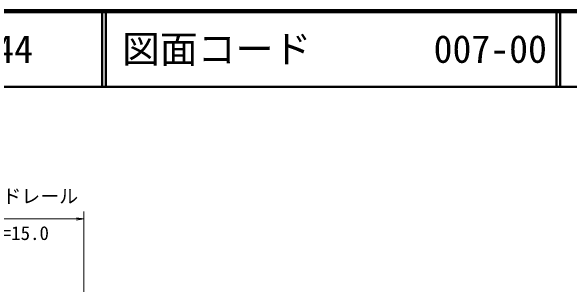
# Model space of a CAD drawing. Units: millimetres, scale not verified. Extents: x 40000 to 680000, y 20000 to 380000.
# Drawn here: x 105745 to 179508, y 343812 to 380000 of the extents above; entities that cross this region are included whole.
import ezdxf
from ezdxf.enums import TextEntityAlignment as Align

# ---------------------------------------------------------------- set-up
doc = ezdxf.new("R2010")
doc.units = ezdxf.units.MM
doc.header["$LTSCALE"] = 1000
for name, color, linetype, lineweight in [('M-STR-HTXT', 7, 'Continuous', 13), ('M-TTL', 2, 'Continuous', 140), ('M-TTL-LINE', 7, 'Continuous', 50)]:
    doc.layers.add(name, color=color, linetype=linetype, lineweight=lineweight)
doc.layers.add('M-TTL-TXT', color=7, linetype='Continuous')
doc.styles.add('ＭＳ ゴシック', font='')
doc.styles.get('ＭＳ ゴシック').set_extended_font_data('MS Gothic')

# ---------------------------------------------------------------- blocks, each defined once
blk = doc.blocks.new('open_arrow')
at = {"color": 0, "linetype": 'Continuous', "lineweight": -2}
blk.add_lwpolyline([(7.5, 1.25), (0, 0), (7.5, -1.25)], dxfattribs=at)

msp = doc.modelspace()

# ---------------------------------------------------------------- linework, layer by layer
at = {"layer": 'M-STR-HTXT'}
for p, q in [((115352, 341643), (115352, 353520)), ((98599, 352520), (115352, 352520))]:
    msp.add_line(p, q, dxfattribs=at)
at = {"layer": 'M-TTL'}
msp.add_line((680000, 380000), (40000, 380000), dxfattribs=at)
at = {"layer": 'M-TTL-LINE'}
for p, q in [((117750, 380000), (117750, 370000)), ((118250, 380000), (118250, 370000)), ((177750, 380000), (177750, 370000)), ((178250, 380000), (178250, 370000)), ((40000, 370000), (680000, 370000))]:
    msp.add_line(p, q, dxfattribs=at)

# ---------------------------------------------------------------- block references
at = {"layer": 'M-STR-HTXT', "xscale": 133, "yscale": 133, "rotation": 180}
msp.add_blockref('open_arrow', (115352, 352520), dxfattribs=at)

# ---------------------------------------------------------------- texts
at = {"layer": 'M-STR-HTXT', "style": 'ＭＳ ゴシック'}
msp.add_text('ガードレール', height=1833, dxfattribs=at).set_placement((107083, 355535), align=Align.MIDDLE_CENTER)
msp.add_text('L=15.0', height=1833, dxfattribs=at).set_placement((106991, 349189), align=Align.BOTTOM_CENTER)
at = {"layer": 'M-TTL-TXT', "style": 'ＭＳ ゴシック'}
for s, p in [('図面コード', (120380, 375000)), ('244', (101142, 375000)), ('007-00', (161521, 375000))]:
    msp.add_text(s, height=3666, dxfattribs=at).set_placement(p, align=Align.MIDDLE_LEFT)

doc.saveas('drawing.dxf')
